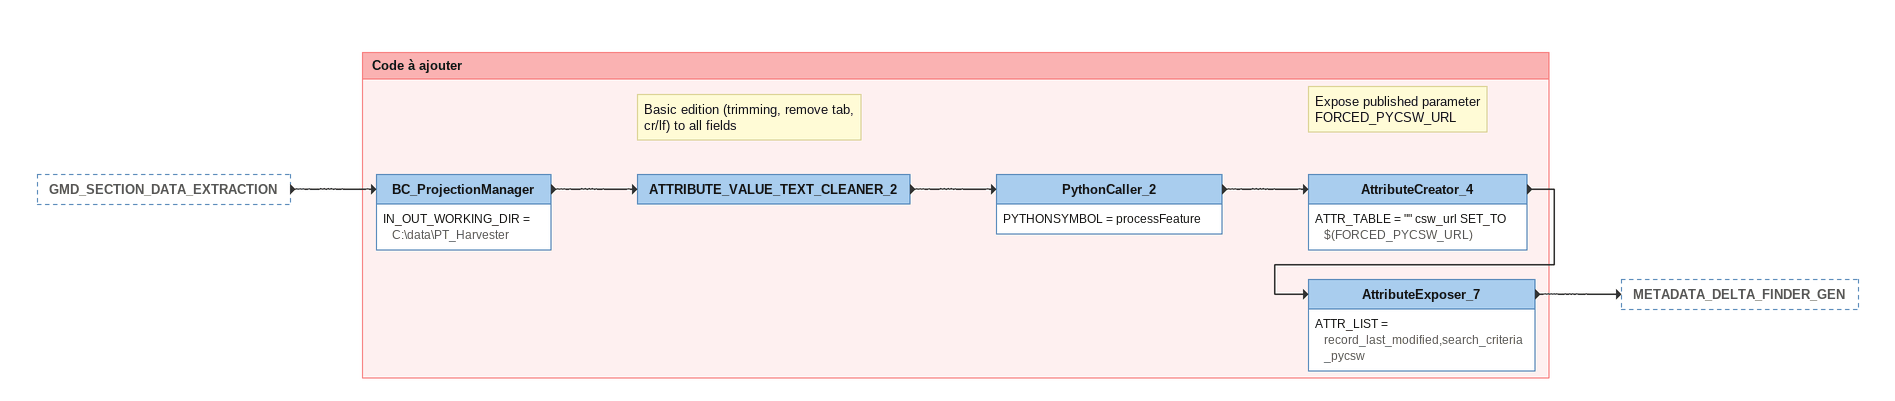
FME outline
GMD_SECTION_DATA_EXTRACTION [outside]
    -> BC_ProjectionManager

Bookmark: Code à ajouter
BC_ProjectionManager
    IN_OUT_WORKING_DIR = C:\data\PT_Harvester
    -> ATTRIBUTE_VALUE_TEXT_CLEANER_2
Note: Basic edition (trimming, remove tab, cr/lf) to all fields
ATTRIBUTE_VALUE_TEXT_CLEANER_2
    -> PythonCaller_2
PythonCaller_2
    PYTHONSYMBOL = processFeature
    -> AttributeCreator_4
Note: Expose published parameter FORCED_PYCSW_URL
AttributeCreator_4
    ATTR_TABLE = "" csw_url SET_TO $(FORCED_PYCSW_URL)
    -> AttributeExposer_7
AttributeExposer_7
    ATTR_LIST = record_last_modified,search_criteria_pycsw
    -> METADATA_DELTA_FINDER_GEN
